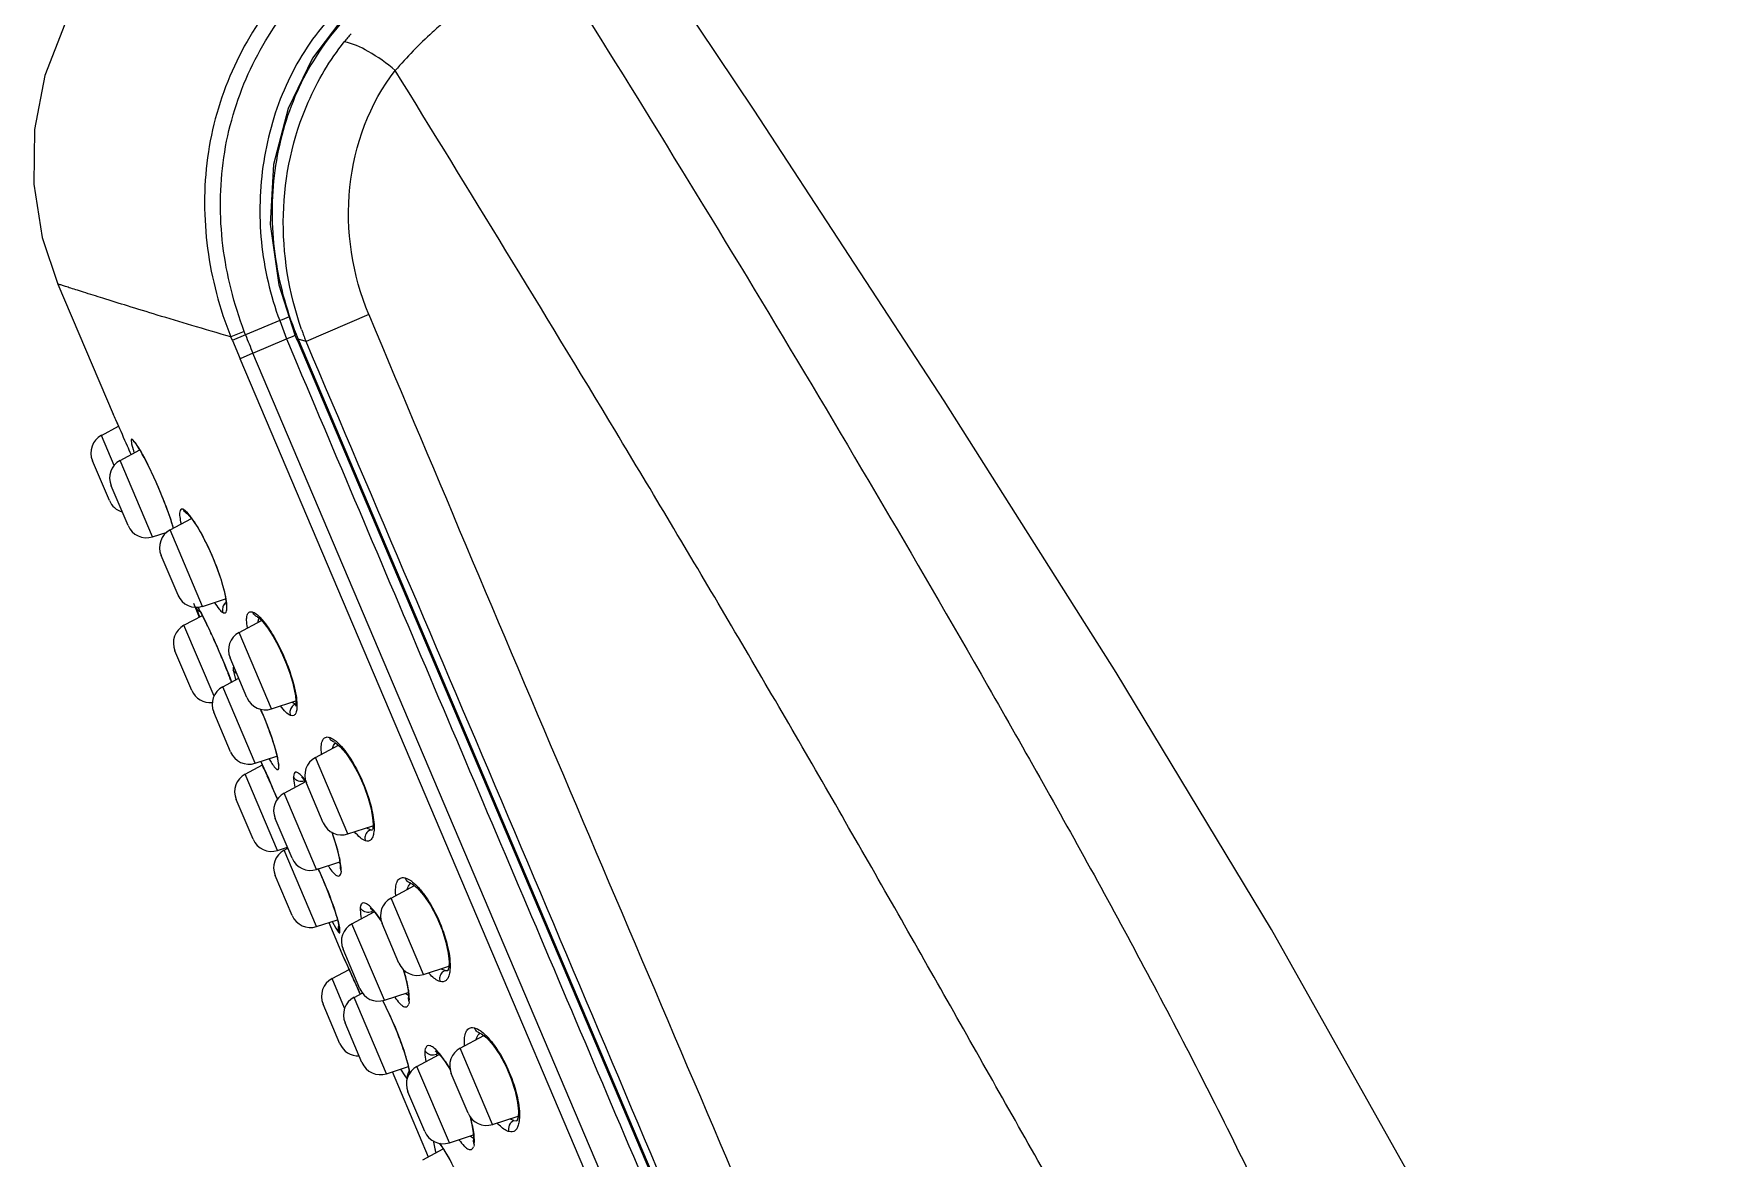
# Model space of a CAD drawing. Header units: millimetres. Extents: x 3350 to 4191, y 133 to 728.
# Drawn here: x 4040.6 to 4099.8, y 642.2 to 681.7 of the extents above; entities that cross this region are included whole.
import ezdxf

# ---------------------------------------------------------------- set-up
doc = ezdxf.new("R2010")
doc.units = ezdxf.units.MM

msp = doc.modelspace()

# ---------------------------------------------------------------- linework, layer by layer
at = {"color": 7, "linetype": 'Continuous'}
for p, q in [((4041.458, 672.884), (4043.395, 668.319)), ((4049.241, 671.602), (4048.039, 671.104)), ((4049.241, 671.602), (4049.477, 670.961)), ((4052.365, 671.812), (4050.163, 670.868)), ((4047.997, 671.216), (4047.524, 671.032)), ((4047.579, 670.9), (4047.524, 671.032)), ((4048.039, 671.104), (4047.578, 670.9)), ((4049.774, 671.1), (4049.818, 671.121)), ((4049.774, 671.1), (4049.845, 670.928)), ((4047.58, 670.901), (4047.853, 670.257)), ((4048.296, 670.461), (4047.855, 670.258)), ((4048.295, 670.464), (4049.477, 670.961)), ((4069.393, 620.77), (4048.296, 670.461)), ((4049.477, 670.961), (4049.545, 670.801)), ((4049.847, 670.929), (4049.866, 670.937)), ((4050.163, 670.867), (4049.889, 670.947)), ((4049.889, 670.946), (4070.991, 621.246)), ((4068.919, 620.647), (4047.855, 670.258)), ((4043.396, 668.319), (4043.413, 668.28)), ((4043.439, 668.225), (4043.396, 668.319)), ((4042.988, 667.578), (4043.588, 667.897)), ((4043.435, 666.524), (4042.988, 667.578)), ((4044.199, 667.284), (4044.091, 667.417)), ((4043.642, 666.699), (4044.332, 667.066)), ((4044.043, 667.285), (4044.097, 667.082)), ((4044.167, 667.31), (4044.166, 667.31)), ((4043.265, 665.291), (4042.672, 666.687)), ((4044.779, 664.02), (4043.642, 666.699)), ((4043.919, 664.412), (4043.327, 665.808)), ((4045.396, 664.259), (4046.148, 664.66)), ((4045.856, 664.984), (4045.866, 664.979)), ((4046.007, 664.856), (4045.861, 664.978)), ((4045.998, 664.826), (4045.996, 664.827)), ((4046.082, 664.769), (4046.007, 664.856)), ((4046.195, 664.618), (4046.082, 664.769)), ((4044.779, 664.02), (4045.293, 664.187)), ((4046.533, 661.58), (4045.396, 664.259)), ((4045.483, 664.401), (4045.507, 664.319)), ((4045.672, 661.972), (4045.08, 663.368)), ((4046.211, 661.687), (4046.418, 661.199)), ((4046.36, 661.451), (4046.316, 661.52)), ((4046.321, 661.507), (4046.429, 661.215)), ((4046.471, 661.368), (4046.366, 661.555)), ((4046.533, 661.58), (4047.344, 661.844)), ((4045.882, 660.914), (4046.527, 661.257)), ((4046.936, 658.43), (4045.882, 660.914)), ((4046.457, 661.381), (4046.36, 661.451)), ((4046.424, 661.451), (4046.455, 661.395)), ((4046.455, 661.395), (4046.491, 661.328)), ((4046.689, 660.937), (4046.471, 661.368)), ((4047.265, 661.357), (4047.255, 661.363)), ((4047.813, 660.664), (4048.604, 661.084)), ((4048.27, 661.388), (4048.298, 661.379)), ((4048.458, 661.211), (4048.457, 661.211)), ((4048.538, 661.203), (4048.682, 661.041)), ((4048.951, 657.985), (4047.813, 660.664)), ((4046.159, 658.627), (4045.566, 660.023)), ((4048.09, 658.377), (4047.498, 659.773)), ((4047.619, 659.485), (4047.605, 659.43)), ((4047.605, 659.43), (4047.607, 659.377)), ((4047.61, 659.348), (4047.689, 659.009)), ((4047.239, 658.758), (4047.802, 659.057)), ((4048.376, 656.079), (4047.239, 658.758)), ((4048.563, 657.976), (4048.573, 657.954)), ((4048.951, 657.985), (4049.807, 658.263)), ((4049.793, 658.147), (4049.679, 658.209)), ((4047.516, 656.471), (4046.924, 657.867)), ((4049.646, 657.746), (4049.619, 657.754)), ((4050.936, 656.995), (4050.982, 656.985)), ((4051.232, 656.835), (4051.408, 656.66)), ((4048.376, 656.079), (4049.145, 656.329)), ((4048.872, 656.225), (4048.939, 656.113)), ((4049.2, 656.093), (4049.166, 656.274)), ((4050.493, 656.275), (4051.306, 656.707)), ((4051.63, 653.596), (4050.493, 656.275)), ((4048.031, 655.698), (4048.631, 656.017)), ((4049.168, 653.019), (4048.031, 655.698)), ((4048.579, 656.133), (4048.573, 656.146)), ((4049.18, 656.145), (4049.184, 656.107)), ((4049.184, 656.107), (4049.184, 656.105)), ((4049.184, 656.105), (4049.185, 656.077)), ((4049.184, 656.105), (4049.209, 656.012)), ((4049.209, 656.012), (4049.203, 656.067)), ((4049.21, 655.927), (4049.209, 656.012)), ((4049.73, 655.675), (4049.722, 655.596)), ((4049.027, 655.124), (4049.159, 654.817)), ((4049.397, 655.029), (4050.153, 655.431)), ((4050.534, 652.35), (4049.397, 655.029)), ((4050.129, 655.463), (4050.127, 655.428)), ((4050.77, 653.988), (4050.178, 655.383)), ((4048.308, 653.411), (4047.715, 654.806)), ((4049.159, 654.819), (4049.119, 654.911)), ((4049.674, 652.742), (4049.082, 654.138)), ((4051.63, 653.596), (4052.509, 653.881)), ((4052.294, 653.344), (4052.25, 653.354)), ((4052.422, 653.743), (4052.296, 653.799)), ((4052.422, 653.743), (4052.326, 653.682)), ((4052.423, 653.743), (4052.494, 653.737)), ((4049.168, 653.019), (4049.512, 653.13)), ((4049.399, 653.026), (4049.526, 653.094)), ((4050.536, 650.347), (4049.399, 653.026)), ((4049.676, 650.739), (4049.084, 652.135)), ((4050.534, 652.35), (4051.35, 652.615)), ((4051.327, 652.599), (4051.358, 652.572)), ((4051.364, 652.494), (4051.365, 652.421)), ((4051.392, 652.404), (4051.375, 652.56)), ((4051.397, 652.29), (4051.385, 652.209)), ((4051.393, 652.286), (4051.393, 652.381)), ((4053.583, 652.067), (4053.642, 652.056)), ((4053.146, 651.347), (4053.968, 651.784)), ((4051.776, 650.446), (4052.555, 650.86)), ((4052.074, 651.007), (4052.087, 651.083)), ((4052.475, 650.868), (4052.363, 650.841)), ((4052.475, 650.868), (4052.47, 650.827)), ((4052.611, 650.824), (4052.499, 650.959)), ((4054.283, 648.668), (4053.146, 651.347)), ((4050.536, 650.347), (4051.272, 650.586)), ((4050.965, 650.486), (4051.483, 649.267)), ((4051.081, 650.521), (4051.209, 650.287)), ((4051.209, 650.287), (4051.306, 650.146)), ((4051.354, 650.252), (4051.304, 650.484)), ((4052.913, 647.767), (4051.776, 650.446)), ((4052.727, 650.662), (4052.611, 650.824)), ((4053.423, 649.06), (4052.83, 650.456)), ((4051.355, 650.137), (4051.354, 650.252)), ((4052.053, 648.159), (4051.461, 649.555)), ((4051.483, 649.266), (4051.488, 649.255)), ((4051.496, 649.238), (4051.486, 649.261)), ((4051.488, 649.255), (4051.677, 648.84)), ((4051.494, 649.243), (4051.498, 649.233)), ((4051.499, 649.231), (4051.496, 649.238)), ((4051.538, 649.147), (4051.503, 649.224)), ((4051.077, 648.521), (4051.678, 648.841)), ((4051.518, 647.482), (4051.077, 648.521)), ((4051.651, 648.9), (4051.808, 648.551)), ((4051.808, 648.551), (4051.999, 648.118)), ((4054.283, 648.668), (4055.173, 648.957)), ((4055.039, 648.806), (4054.908, 648.857)), ((4055.039, 648.806), (4054.945, 648.745)), ((4055.04, 648.806), (4055.123, 648.801)), ((4055.123, 648.801), (4055.138, 648.806)), ((4055.219, 648.935), (4055.21, 648.794)), ((4051.848, 647.865), (4052.13, 648.015)), ((4051.999, 648.118), (4052.06, 647.978)), ((4052.913, 647.767), (4053.75, 648.039)), ((4053.668, 648.003), (4053.76, 647.943)), ((4053.758, 647.922), (4053.754, 647.862)), ((4053.787, 647.845), (4053.778, 647.99)), ((4054.925, 648.408), (4054.867, 648.418)), ((4051.354, 646.234), (4050.761, 647.63)), ((4052.986, 645.186), (4051.848, 647.865)), ((4052.847, 647.754), (4052.882, 647.688)), ((4053.754, 647.862), (4053.754, 647.859)), ((4053.785, 647.712), (4053.768, 647.633)), ((4053.782, 647.707), (4053.788, 647.82)), ((4052.125, 645.578), (4051.533, 646.974)), ((4056.009, 646.806), (4056.073, 646.796)), ((4059.994, 647.026), (4063.003, 639.934)), ((4055.574, 646.087), (4056.401, 646.527)), ((4054.055, 645.442), (4054.84, 645.859)), ((4054.343, 645.999), (4054.358, 646.075)), ((4054.744, 645.86), (4054.632, 645.833)), ((4054.744, 645.86), (4054.738, 645.817)), ((4055.216, 645.353), (4055.063, 645.598)), ((4056.711, 643.408), (4055.574, 646.087)), ((4052.986, 645.186), (4053.755, 645.437)), ((4053.18, 645.269), (4054.452, 642.27)), ((4053.478, 645.344), (4053.624, 645.109)), ((4053.624, 645.109), (4053.716, 644.995)), ((4053.747, 645.219), (4053.717, 645.1)), ((4053.783, 645.274), (4053.747, 645.219)), ((4053.809, 645.2), (4053.786, 645.328)), ((4055.192, 642.763), (4054.055, 645.442)), ((4055.851, 643.8), (4055.259, 645.196)), ((4054.332, 643.155), (4053.739, 644.551)), ((4056.711, 643.408), (4057.604, 643.698)), ((4057.455, 643.542), (4057.322, 643.592)), ((4057.455, 643.542), (4057.542, 643.538)), ((4057.542, 643.537), (4057.568, 643.546)), ((4057.652, 643.681), (4057.641, 643.529)), ((4054.634, 642.832), (4054.637, 642.782)), ((4054.637, 642.782), (4054.682, 642.55)), ((4054.949, 642.611), (4054.855, 642.745)), ((4055.192, 642.763), (4056.035, 643.037)), ((4055.933, 642.995), (4056.043, 642.93)), ((4056.035, 642.862), (4056.033, 642.851)), ((4056.036, 642.865), (4056.035, 642.862)), ((4056.041, 642.93), (4056.036, 642.865)), ((4056.067, 642.707), (4056.049, 642.629)), ((4056.063, 642.704), (4056.072, 642.836)), ((4056.071, 642.848), (4056.065, 642.988)), ((4057.346, 643.143), (4057.284, 643.154)), ((4054.265, 642.171), (4054.98, 642.551))]:
    msp.add_line(p, q, dxfattribs=at)
for points in [[(4099.778, 490.173), (4098.761, 507.005), (4097.957, 522.452), (4097.433, 536.461), (4097.137, 549.289), (4097.013, 561.109), (4097.046, 572.077), (4097.244, 582.324), (4097.62, 591.89), (4098.146, 600.83), (4098.553, 609.242), (4098.057, 617.379), (4096.109, 625.4), (4092.942, 633.415), (4088.862, 641.653), (4084.032, 650.247), (4078.585, 659.257), (4072.552, 668.79), (4065.881, 678.981), (4058.718, 689.68)], [(4046.933, 687.149), (4045.419, 686.291), (4043.946, 685.099), (4042.691, 683.654), (4041.696, 682.002), (4041.005, 680.199), (4040.642, 678.304), (4040.611, 676.391), (4040.91, 674.521), (4041.458, 672.883)], [(4051.311, 682.029), (4050.392, 680.805), (4049.531, 679.044), (4049.025, 677.077), (4048.911, 674.986), (4049.207, 672.86), (4049.774, 671.1)], [(4049.847, 670.929), (4053.367, 662.625), (4059.994, 647.026)], [(4043.458, 668.183), (4043.523, 668.041), (4043.588, 667.897)], [(4044.166, 667.31), (4044.191, 667.28), (4044.232, 667.224), (4044.285, 667.143), (4044.347, 667.041), (4044.417, 666.918), (4044.493, 666.779), (4044.573, 666.627), (4044.654, 666.464), (4044.736, 666.294), (4044.818, 666.119), (4044.898, 665.942), (4044.976, 665.765), (4045.05, 665.588), (4045.121, 665.415), (4045.188, 665.246), (4045.25, 665.084), (4045.307, 664.929), (4045.359, 664.782), (4045.406, 664.645), (4045.447, 664.517), (4045.483, 664.401)], [(4045.998, 664.826), (4046.006, 664.819), (4046.069, 664.756), (4046.156, 664.65), (4046.255, 664.511), (4046.362, 664.345), (4046.471, 664.158), (4046.58, 663.956), (4046.685, 663.746), (4046.786, 663.532), (4046.881, 663.317), (4046.969, 663.104), (4047.049, 662.896), (4047.12, 662.695), (4047.182, 662.505), (4047.235, 662.328), (4047.278, 662.166), (4047.312, 662.021), (4047.337, 661.894), (4047.352, 661.788), (4047.36, 661.705), (4047.361, 661.646), (4047.36, 661.637)], [(4046.365, 661.548), (4046.377, 661.531), (4046.397, 661.496), (4046.424, 661.451)], [(4046.491, 661.328), (4046.531, 661.251), (4046.575, 661.164), (4046.624, 661.067), (4046.675, 660.962), (4046.731, 660.847), (4046.789, 660.724), (4046.85, 660.594), (4046.913, 660.456), (4046.977, 660.312), (4047.043, 660.163), (4047.11, 660.01), (4047.177, 659.853), (4047.243, 659.694), (4047.31, 659.533), (4047.375, 659.372), (4047.438, 659.213), (4047.499, 659.057), (4047.549, 658.923)], [(4048.458, 661.211), (4048.511, 661.175), (4048.649, 661.04), (4048.825, 660.815), (4049.01, 660.527), (4049.185, 660.209), (4049.343, 659.88), (4049.481, 659.552), (4049.596, 659.233), (4049.686, 658.933), (4049.751, 658.665), (4049.79, 658.439), (4049.807, 658.263), (4049.806, 658.144), (4049.797, 658.08), (4049.795, 658.074)], [(4048.573, 657.954), (4048.657, 657.761), (4048.738, 657.563), (4048.817, 657.363), (4048.893, 657.161), (4048.962, 656.962), (4049.025, 656.77), (4049.08, 656.587), (4049.125, 656.417), (4049.159, 656.267), (4049.18, 656.145)], [(4051.165, 656.809), (4051.197, 656.793), (4051.352, 656.669), (4051.567, 656.422), (4051.797, 656.079), (4052.014, 655.677), (4052.201, 655.256), (4052.346, 654.846), (4052.443, 654.476), (4052.497, 654.167), (4052.513, 653.933), (4052.502, 653.78), (4052.497, 653.755)], [(4048.574, 656.143), (4048.68, 655.909), (4048.842, 655.547), (4049.027, 655.124)], [(4050.005, 655.591), (4050.004, 655.592), (4050.025, 655.576), (4050.079, 655.522), (4050.155, 655.432), (4050.169, 655.413)], [(4051.063, 653.662), (4051.137, 653.454), (4051.224, 653.18), (4051.293, 652.92), (4051.341, 652.685), (4051.364, 652.494)], [(4050.592, 652.376), (4050.659, 652.226), (4050.733, 652.056), (4050.803, 651.888), (4050.871, 651.723), (4050.935, 651.563), (4050.994, 651.408), (4051.049, 651.26), (4051.1, 651.12), (4051.145, 650.988), (4051.186, 650.865), (4051.223, 650.752), (4051.254, 650.649), (4051.28, 650.558), (4051.301, 650.478), (4051.317, 650.41), (4051.328, 650.356), (4051.335, 650.316), (4051.338, 650.293), (4051.338, 650.291)], [(4051.365, 652.417), (4051.365, 652.412), (4051.363, 652.393)], [(4053.832, 651.874), (4053.887, 651.849), (4054.064, 651.708), (4054.289, 651.45), (4054.526, 651.095), (4054.749, 650.675), (4054.936, 650.229), (4055.072, 649.796), (4055.151, 649.415), (4055.18, 649.115), (4055.17, 648.914), (4055.144, 648.808), (4055.14, 648.799)], [(4052.408, 650.998), (4052.408, 650.998), (4052.432, 650.982), (4052.49, 650.93), (4052.575, 650.838)], [(4052.575, 650.838), (4052.678, 650.705), (4052.796, 650.535)], [(4053.573, 648.845), (4053.635, 648.64), (4053.705, 648.354), (4053.746, 648.107), (4053.758, 647.922)], [(4052.882, 647.688), (4052.988, 647.476), (4053.091, 647.258), (4053.191, 647.038), (4053.285, 646.818), (4053.373, 646.603), (4053.454, 646.394), (4053.527, 646.195), (4053.591, 646.007), (4053.647, 645.834), (4053.694, 645.676), (4053.732, 645.535), (4053.761, 645.414), (4053.781, 645.314), (4053.792, 645.237), (4053.795, 645.2)], [(4053.754, 647.859), (4053.752, 647.848), (4053.749, 647.834)], [(4056.266, 646.613), (4056.325, 646.586), (4056.506, 646.445), (4056.729, 646.192), (4056.962, 645.848), (4057.18, 645.442), (4057.366, 645.004), (4057.503, 644.57), (4057.584, 644.179), (4057.613, 643.871), (4057.602, 643.664), (4057.573, 643.554), (4057.568, 643.543)], [(4054.694, 645.991), (4054.697, 645.99), (4054.732, 645.966), (4054.802, 645.902), (4054.899, 645.792), (4055.016, 645.639)], [(4055.016, 645.639), (4055.145, 645.445), (4055.227, 645.308)], [(4055.91, 643.704), (4055.985, 643.395), (4056.029, 643.128), (4056.041, 642.93)], [(4057.568, 643.543), (4057.561, 643.529), (4057.563, 643.531)], [(4054.836, 642.745), (4054.849, 642.731), (4054.907, 642.656)], [(4054.907, 642.656), (4054.983, 642.545), (4055.073, 642.402), (4055.17, 642.233), (4055.272, 642.044), (4055.374, 641.842), (4055.475, 641.633), (4055.572, 641.42), (4055.666, 641.208), (4055.753, 640.997), (4055.834, 640.792), (4055.908, 640.595), (4055.974, 640.408)]]:
    msp.add_lwpolyline(points, dxfattribs=at)
for centre, radius, start, end in [((4062.564, 672.536), 14.158, 139.85032, 141.34963), ((4056.721, 652.651), 20.374, 110.54395, 111.53959), ((4033.919, 665.86), 15.062, 20.37366, 20.82803), ((4275.59, 761.739), 244.937, 201.71773, 201.87964), ((3984.381, 825.5), 167.689, 292.84219, 292.95719), ((4061.814, 675.899), 12.912, 201.71536, 202.27371), ((4061.352, 675.71), 12.413, 202.27679, 202.56728), ((4060.671, 675.001), 11.292, 199.16335, 199.80994), ((4060.615, 674.981), 11.233, 199.80967, 200.74634), ((4060.552, 674.957), 11.166, 200.74652, 201.48471), ((4046.777, 678.4), 8.077, 292.48028, 292.6632), ((3982.223, 640.096), 67.369, 24.47906, 24.67838), ((3985.737, 641.712), 63.502, 23.66204, 24.46574), ((4043.316, 666.96), 0.7, 118, 203), ((4043.96, 667.268), 0.2, 48.39195, 49.52784), ((3985.249, 641.504), 64.031, 23.37311, 23.65739), ((4049.129, 668.629), 5.264, 197.09185, 198.3319), ((4043.971, 666.082), 0.7, 118, 203), ((4043.909, 665.564), 0.7, 203, 253.65597), ((4038.603, 662.315), 7.193, 16.08438, 17.59488), ((4046.804, 664.662), 0.671, 178.58068, 180.46669), ((4044.563, 664.686), 0.7, 203, 288), ((4045.724, 663.642), 0.7, 118, 203), ((4046.316, 662.246), 0.7, 203, 288), ((4048.351, 662.185), 2.141, 197.22719, 198.10836), ((4048.575, 662.271), 2.38, 198.38976, 198.70997), ((4047.801, 662.309), 0.668, 225.35923, 227.43764), ((4046.21, 660.296), 0.7, 118, 203), ((4028.716, 652.251), 19.962, 25.14764, 25.79464), ((4047.576, 660.246), 1.357, 44.82745, 47.55989), ((4026.758, 651.332), 22.125, 24.63, 25.14718), ((4024.409, 650.255), 24.709, 23.91051, 24.62856), ((4048.142, 660.046), 0.7, 118, 203), ((4023.141, 649.691), 26.096, 23.41061, 23.91431), ((4021.983, 649.189), 27.359, 22.80811, 23.41128), ((4022.059, 649.221), 27.276, 22.5334, 22.80975), ((4022.426, 649.373), 26.879, 22.27405, 22.53319), ((4023.429, 649.782), 25.796, 21.65061, 22.27824), ((4025.275, 650.516), 23.809, 21.36397, 21.64773), ((4026.437, 650.971), 22.561, 21.05998, 21.36356), ((4048.409, 659.441), 0.805, 184.53774, 186.66381), ((4046.803, 658.901), 0.7, 203, 275.65952), ((4047.568, 658.14), 0.7, 118, 203), ((4027.934, 651.546), 20.957, 20.58507, 21.0632), ((4048.734, 658.65), 0.7, 203, 288), ((4049.859, 658.359), 0.222, 252.72024, 256.21273), ((4050.466, 655.944), 1.175, 49.32638, 52.27055), ((4048.16, 656.744), 0.7, 203, 288), ((4050.822, 655.657), 0.7, 118, 203), ((4048.359, 655.08), 0.7, 118, 203), ((3990.806, 629.84), 63.475, 23.97137, 24.47025), ((3990.948, 629.906), 63.318, 23.26047, 23.96906), ((4047.713, 655.88), 1.502, 7.17043, 8.17622), ((4049.726, 654.412), 0.7, 118, 203), ((4048.278, 654.048), 2.347, 36.81327, 39.4013), ((4051.414, 654.261), 0.7, 203, 288), ((4048.952, 653.684), 0.7, 203, 288), ((4042.695, 650.583), 8.924, 19.81038, 20.14661), ((4049.728, 652.408), 0.7, 118, 203), ((4050.318, 653.016), 0.7, 203, 288), ((4034.72, 645.211), 17.416, 22.67353, 24.30632), ((4050.008, 652.315), 1.387, 2.70891, 3.66194), ((4034.817, 645.251), 17.311, 22.44411, 22.6743), ((4035.789, 645.648), 16.261, 20.89679, 22.46103), ((4036.381, 645.875), 15.627, 20.68426, 20.8926), ((4053.167, 650.991), 1.178, 52.19969, 52.93622), ((4052.891, 650.804), 0.421, 167.87602, 171.26367), ((4052.815, 650.82), 0.343, 164.02333, 167.88527), ((4052.759, 650.836), 0.285, 160.73594, 163.99839), ((4053.474, 650.73), 0.7, 118, 203), ((4050.32, 651.012), 0.7, 203, 288), ((4052.105, 649.828), 0.7, 118, 203), ((4048.934, 648.083), 4.587, 32.38066, 34.21455), ((4051.453, 650.291), 0.204, 223.64907, 225.0908), ((4011.511, 630.712), 44.069, 24.5967, 24.7291), ((4051.405, 647.903), 0.7, 118, 203), ((4001.516, 626.146), 55.057, 24.24744, 24.58772), ((3994.186, 622.846), 63.095, 23.99466, 24.24682), ((3992.503, 622.096), 64.938, 23.85137, 23.99537), ((4054.067, 649.334), 0.7, 203, 288), ((4047.469, 646.903), 6.416, 15.81617, 17.48164), ((4055.101, 649.038), 0.238, 275.28615, 279.27245), ((3990.526, 621.223), 67.099, 23.64984, 23.85049), ((3989.109, 620.601), 68.647, 23.50709, 23.65077), ((4052.697, 648.432), 0.7, 203, 288), ((4052.177, 647.248), 0.7, 118, 203), ((4052.442, 647.816), 1.345, 0.1869, 1.24726), ((4051.998, 646.508), 0.7, 203, 272.37027), ((4055.625, 645.739), 1.158, 53.13658, 53.59286), ((4052.769, 645.852), 0.7, 203, 288), ((4055.158, 645.785), 0.421, 166.45068, 169.82288), ((4055.087, 645.803), 0.348, 162.64751, 166.45832), ((4055.028, 645.821), 0.286, 158.33469, 162.65536), ((4054.999, 645.835), 0.254, 156.58645, 158.69035), ((4055.903, 645.47), 0.7, 118, 203), ((4054.383, 644.824), 0.7, 118, 203), ((4054.009, 645.085), 0.292, 177.05128, 185.53186), ((4056.495, 644.074), 0.7, 203, 288), ((4054.976, 643.428), 0.7, 203, 288), ((4057.517, 643.788), 0.252, 275.77086, 280.19874), ((4057.518, 643.782), 0.246, 280.21111, 282.03444), ((4056.531, 643.679), 1.12, 351.22984, 351.85919), ((4056.494, 643.684), 1.157, 351.85823, 352.30445), ((4051.605, 640.402), 4.008, 31.86295, 33.4496), ((4054.74, 642.84), 1.331, 359.81256, 0.32134), ((4058.465, 643.534), 3.909, 194.58093, 196.4738)]:
    msp.add_arc(centre, radius, start, end, dxfattribs=at)
for points, knots in [([(4057.911, 685.623), (4060.693, 681.201), (4066.189, 672.313), (4072.819, 661.058), (4077.952, 651.957), (4081.027, 646.194), (4083.361, 641.519), (4085.022, 637.971), (4086.618, 634.392), (4087.649, 631.992), (4088.147, 630.785)], [0, 0, 0, 0, 0.250006, 0.500011, 0.625015, 0.750016, 0.812514, 0.875007, 0.93751, 1, 1, 1, 1]), ([(4049.197, 682.975), (4048.535, 682.189), (4047.426, 680.392), (4046.56, 677.331), (4046.576, 674.11), (4047.128, 672.025), (4047.524, 671.032)], [0, 0, 0, 0, 0.244162, 0.493627, 0.746125, 1, 1, 1, 1]), ([(4047.997, 671.216), (4047.629, 672.185), (4047.12, 674.213), (4047.135, 677.334), (4048.002, 680.29), (4049.082, 682.024), (4049.724, 682.785)], [0, 0, 0, 0, 0.254211, 0.506737, 0.756025, 1, 1, 1, 1]), ([(4050.927, 682.131), (4050.327, 681.455), (4049.582, 680.277), (4048.953, 678.553), (4048.547, 676.726), (4048.48, 674.35), (4048.908, 672.488), (4049.241, 671.602)], [0, 0, 0, 0, 0.243432, 0.367477, 0.492714, 0.745372, 1, 1, 1, 1]), ([(4051.361, 681.995), (4050.74, 681.293), (4049.709, 679.662), (4048.936, 676.866), (4048.945, 673.93), (4049.452, 672.025), (4049.818, 671.121)], [0, 0, 0, 0, 0.244087, 0.493126, 0.746029, 1, 1, 1, 1]), ([(4055.029, 682.094), (4054.881, 681.969), (4054.271, 681.429), (4053.701, 680.843), (4053.292, 680.375)], [0, 0, 0, 0, 0.237579, 1, 1, 1, 1]), ([(4053.292, 680.375), (4052.998, 680.628), (4052.438, 681.025), (4051.803, 681.329), (4051.507, 681.378)], [0, 0, 0, 0, 0.564001, 1, 1, 1, 1]), ([(4052.366, 671.812), (4051.784, 673.203), (4051.309, 676.267), (4052.392, 679.223), (4053.292, 680.375)], [0, 0, 0, 0, 0.50755, 1, 1, 1, 1]), ([(4082.999, 628.07), (4082.463, 629.335), (4081.345, 631.783), (4079.582, 635.325), (4077.784, 638.688), (4075.958, 641.935), (4074.136, 645.149), (4071.701, 649.455), (4068.624, 654.849), (4064.869, 661.3), (4059.777, 669.824), (4055.887, 676.163), (4053.295, 680.377)], [0, 0, 0, 0, 0.068499, 0.134086, 0.197167, 0.258574, 0.319766, 0.381334, 0.50512, 0.629294, 0.7534, 1, 1, 1, 1]), ([(4050.005, 671.294), (4049.559, 672.577), (4049.112, 675.312), (4049.699, 678.034), (4050.24, 679.269)], [0, 0, 0, 0, 0.501865, 1, 1, 1, 1]), ([(4047.524, 671.032), (4047.067, 671.165), (4046.205, 671.417), (4044.998, 671.779), (4043.96, 672.098), (4043.097, 672.366), (4042.491, 672.557), (4042.098, 672.681), (4041.876, 672.752), (4041.701, 672.806), (4041.576, 672.848), (4041.5, 672.868), (4041.467, 672.882), (4041.458, 672.883)], [0, 0, 0, 0, 0.225275, 0.424395, 0.596148, 0.739061, 0.851943, 0.896754, 0.933639, 0.962491, 0.983217, 0.99574, 1, 1, 1, 1]), ([(4052.365, 671.812), (4054.778, 666.062), (4059.636, 654.581), (4064.536, 643.118), (4066.967, 637.38)], [0, 0, 0, 0, 0.500193, 1, 1, 1, 1]), ([(4049.545, 670.801), (4051.195, 666.901), (4054.504, 659.103), (4059.475, 647.41), (4064.44, 635.716), (4067.738, 627.914), (4069.41, 624.023)], [0, 0, 0, 0, 0.250007, 0.500014, 0.750017, 1, 1, 1, 1]), ([(4064.783, 636.44), (4062.343, 642.18), (4057.497, 653.667), (4052.609, 665.137), (4050.163, 670.868)], [0, 0, 0, 0, 0.500221, 1, 1, 1, 1]), ([(4044.088, 667.42), (4044.078, 667.429), (4044.062, 667.443), (4044.039, 667.436), (4044.031, 667.42), (4044.029, 667.398), (4044.03, 667.352), (4044.037, 667.313), (4044.043, 667.285)], [0, 0, 0, 0, 0.195577, 0.255852, 0.328229, 0.433836, 0.579728, 1, 1, 1, 1]), ([(4044.167, 667.31), (4044.158, 667.317), (4044.125, 667.349), (4044.1, 667.389), (4044.088, 667.42)], [0, 0, 0, 0, 0.26346, 1, 1, 1, 1]), ([(4045.459, 664.489), (4045.289, 665.027), (4044.978, 665.805), (4044.532, 666.726), (4044.307, 667.129), (4044.199, 667.284)], [0, 0, 0, 0, 0.550524, 0.815651, 1, 1, 1, 1]), ([(4045.851, 664.983), (4045.837, 664.989), (4045.809, 664.998), (4045.748, 664.978), (4045.72, 664.865), (4045.733, 664.699), (4045.76, 664.559), (4045.779, 664.478)], [0, 0, 0, 0, 0.076685, 0.13829, 0.298189, 0.581809, 1, 1, 1, 1]), ([(4045.996, 664.827), (4045.98, 664.836), (4045.922, 664.873), (4045.879, 664.931), (4045.861, 664.978)], [0, 0, 0, 0, 0.266113, 1, 1, 1, 1]), ([(4047.374, 661.747), (4047.344, 661.965), (4047.217, 662.456), (4046.948, 663.207), (4046.602, 663.952), (4046.335, 664.419), (4046.195, 664.618)], [0, 0, 0, 0, 0.21157, 0.484835, 0.766423, 1, 1, 1, 1]), ([(4046.95, 661.714), (4047.002, 661.634), (4047.09, 661.508), (4047.198, 661.39), (4047.25, 661.362)], [0, 0, 0, 0, 0.615405, 1, 1, 1, 1]), ([(4047.261, 661.603), (4047.252, 661.584), (4047.224, 661.506), (4047.229, 661.418), (4047.25, 661.362)], [0, 0, 0, 0, 0.267781, 1, 1, 1, 1]), ([(4047.26, 661.357), (4047.282, 661.347), (4047.343, 661.337), (4047.388, 661.438), (4047.392, 661.57), (4047.383, 661.682), (4047.374, 661.747)], [0, 0, 0, 0, 0.148974, 0.313378, 0.592038, 1, 1, 1, 1]), ([(4048.105, 660.833), (4048.092, 660.918), (4048.076, 661.066), (4048.084, 661.251), (4048.149, 661.387), (4048.235, 661.395), (4048.27, 661.388)], [0, 0, 0, 0, 0.387947, 0.663224, 0.841739, 1, 1, 1, 1]), ([(4048.457, 661.211), (4048.437, 661.219), (4048.366, 661.255), (4048.313, 661.324), (4048.293, 661.378)], [0, 0, 0, 0, 0.26534, 1, 1, 1, 1]), ([(4048.298, 661.379), (4048.313, 661.373), (4048.384, 661.339), (4048.446, 661.29), (4048.492, 661.248)], [0, 0, 0, 0, 0.207423, 1, 1, 1, 1]), ([(4048.478, 661.018), (4048.479, 661.033), (4048.487, 661.085), (4048.502, 661.136), (4048.521, 661.168)], [0, 0, 0, 0, 0.288905, 1, 1, 1, 1]), ([(4048.682, 661.041), (4048.834, 660.854), (4049.117, 660.403), (4049.468, 659.67), (4049.723, 658.92), (4049.827, 658.424), (4049.841, 658.203)], [0, 0, 0, 0, 0.23315, 0.512827, 0.785349, 1, 1, 1, 1]), ([(4047.725, 659.226), (4047.712, 659.233), (4047.665, 659.264), (4047.628, 659.31), (4047.61, 659.348)], [0, 0, 0, 0, 0.269363, 1, 1, 1, 1]), ([(4049.166, 656.274), (4049.109, 656.534), (4048.926, 657.11), (4048.703, 657.67), (4048.567, 657.977)], [0, 0, 0, 0, 0.441686, 1, 1, 1, 1]), ([(4049.619, 657.754), (4049.558, 657.78), (4049.429, 657.884), (4049.326, 658.009), (4049.269, 658.087)], [0, 0, 0, 0, 0.402666, 1, 1, 1, 1]), ([(4049.626, 657.992), (4049.617, 657.973), (4049.589, 657.896), (4049.593, 657.808), (4049.614, 657.752)], [0, 0, 0, 0, 0.2675, 1, 1, 1, 1]), ([(4049.793, 658.147), (4049.776, 658.14), (4049.707, 658.107), (4049.652, 658.045), (4049.626, 657.992)], [0, 0, 0, 0, 0.232002, 1, 1, 1, 1]), ([(4049.841, 658.203), (4049.846, 658.131), (4049.847, 658.008), (4049.821, 657.852), (4049.752, 657.744), (4049.677, 657.738), (4049.646, 657.746)], [0, 0, 0, 0, 0.377037, 0.649076, 0.833988, 1, 1, 1, 1]), ([(4050.708, 656.402), (4050.698, 656.491), (4050.69, 656.645), (4050.717, 656.843), (4050.802, 656.984), (4050.898, 657), (4050.939, 656.996)], [0, 0, 0, 0, 0.368019, 0.637716, 0.827411, 1, 1, 1, 1]), ([(4051.162, 656.81), (4051.119, 656.823), (4051.042, 656.869), (4050.996, 656.946), (4050.982, 656.985)], [0, 0, 0, 0, 0.517894, 1, 1, 1, 1]), ([(4050.985, 656.986), (4051.001, 656.981), (4051.073, 656.953), (4051.138, 656.91), (4051.185, 656.874)], [0, 0, 0, 0, 0.216423, 1, 1, 1, 1]), ([(4051.098, 656.599), (4051.103, 656.62), (4051.12, 656.692), (4051.156, 656.762), (4051.195, 656.797)], [0, 0, 0, 0, 0.293257, 1, 1, 1, 1]), ([(4051.408, 656.66), (4051.567, 656.48), (4051.863, 656.04), (4052.217, 655.315), (4052.462, 654.565), (4052.548, 654.066), (4052.551, 653.844)], [0, 0, 0, 0, 0.233537, 0.512116, 0.783814, 1, 1, 1, 1]), ([(4048.939, 656.113), (4048.972, 656.059), (4049.02, 655.987), (4049.086, 655.907), (4049.124, 655.873), (4049.156, 655.853), (4049.203, 655.862), (4049.208, 655.903), (4049.21, 655.927)], [0, 0, 0, 0, 0.43439, 0.590232, 0.70531, 0.783553, 0.839229, 1, 1, 1, 1]), ([(4049.722, 655.596), (4049.722, 655.573), (4049.727, 655.453), (4049.75, 655.335), (4049.771, 655.241)], [0, 0, 0, 0, 0.197375, 1, 1, 1, 1]), ([(4049.901, 655.448), (4049.881, 655.455), (4049.808, 655.485), (4049.748, 655.545), (4049.722, 655.596)], [0, 0, 0, 0, 0.271103, 1, 1, 1, 1]), ([(4050.092, 655.538), (4050.05, 655.589), (4049.99, 655.656), (4049.904, 655.725), (4049.854, 655.754), (4049.808, 655.767), (4049.751, 655.751), (4049.735, 655.704), (4049.73, 655.675)], [0, 0, 0, 0, 0.397665, 0.545921, 0.661959, 0.74996, 0.822133, 1, 1, 1, 1]), ([(4050.129, 655.463), (4050.112, 655.456), (4050.04, 655.43), (4049.957, 655.431), (4049.901, 655.448)], [0, 0, 0, 0, 0.233338, 1, 1, 1, 1]), ([(4052.551, 653.844), (4052.552, 653.769), (4052.545, 653.637), (4052.502, 653.469), (4052.416, 653.354), (4052.331, 653.34), (4052.294, 653.344)], [0, 0, 0, 0, 0.357708, 0.625746, 0.821958, 1, 1, 1, 1]), ([(4051.375, 652.56), (4051.352, 652.718), (4051.271, 653.072), (4051.159, 653.417), (4051.091, 653.607)], [0, 0, 0, 0, 0.443012, 1, 1, 1, 1]), ([(4052.25, 653.354), (4052.184, 653.376), (4052.042, 653.471), (4051.929, 653.595), (4051.866, 653.67)], [0, 0, 0, 0, 0.413911, 1, 1, 1, 1]), ([(4052.326, 653.682), (4052.282, 653.64), (4052.22, 653.531), (4052.227, 653.406), (4052.246, 653.352)], [0, 0, 0, 0, 0.516469, 1, 1, 1, 1]), ([(4050.948, 652.47), (4050.966, 652.443), (4051.028, 652.352), (4051.095, 652.264), (4051.149, 652.209)], [0, 0, 0, 0, 0.293838, 1, 1, 1, 1]), ([(4051.149, 652.209), (4051.175, 652.184), (4051.218, 652.145), (4051.293, 652.107), (4051.362, 652.137), (4051.376, 652.181), (4051.382, 652.204)], [0, 0, 0, 0, 0.350553, 0.582411, 0.760925, 1, 1, 1, 1]), ([(4051.365, 652.417), (4051.365, 652.405), (4051.365, 652.36), (4051.378, 652.315), (4051.393, 652.286)], [0, 0, 0, 0, 0.263365, 1, 1, 1, 1]), ([(4053.311, 651.448), (4053.303, 651.539), (4053.3, 651.698), (4053.338, 651.904), (4053.435, 652.047), (4053.537, 652.069), (4053.583, 652.067)], [0, 0, 0, 0, 0.357243, 0.624184, 0.819843, 1, 1, 1, 1]), ([(4053.827, 651.876), (4053.783, 651.887), (4053.702, 651.935), (4053.654, 652.014), (4053.641, 652.054)], [0, 0, 0, 0, 0.516664, 1, 1, 1, 1]), ([(4053.642, 652.056), (4053.661, 652.051), (4053.745, 652.02), (4053.822, 651.972), (4053.877, 651.93)], [0, 0, 0, 0, 0.217151, 1, 1, 1, 1]), ([(4053.712, 651.65), (4053.718, 651.674), (4053.743, 651.757), (4053.792, 651.836), (4053.842, 651.872)], [0, 0, 0, 0, 0.291899, 1, 1, 1, 1]), ([(4053.889, 651.921), (4053.972, 651.857), (4054.14, 651.691), (4054.472, 651.261), (4054.835, 650.593), (4055.128, 649.76), (4055.224, 649.189), (4055.219, 648.935)], [0, 0, 0, 0, 0.093983, 0.209965, 0.487183, 0.771808, 1, 1, 1, 1]), ([(4051.304, 650.484), (4051.287, 650.546), (4051.198, 650.854), (4051.091, 651.156), (4051.001, 651.395)], [0, 0, 0, 0, 0.202063, 1, 1, 1, 1]), ([(4052.07, 651.002), (4052.068, 650.978), (4052.063, 650.853), (4052.082, 650.73), (4052.1, 650.632)], [0, 0, 0, 0, 0.197742, 1, 1, 1, 1]), ([(4052.363, 650.841), (4052.302, 650.838), (4052.182, 650.865), (4052.095, 650.953), (4052.07, 651.002)], [0, 0, 0, 0, 0.523798, 1, 1, 1, 1]), ([(4052.499, 650.959), (4052.453, 651.011), (4052.386, 651.079), (4052.29, 651.146), (4052.221, 651.181), (4052.122, 651.181), (4052.092, 651.111), (4052.083, 651.078)], [0, 0, 0, 0, 0.382038, 0.527252, 0.643873, 0.811472, 1, 1, 1, 1]), ([(4051.321, 650.39), (4051.31, 650.37), (4051.28, 650.291), (4051.286, 650.199), (4051.309, 650.142)], [0, 0, 0, 0, 0.267852, 1, 1, 1, 1]), ([(4051.309, 650.142), (4051.317, 650.134), (4051.333, 650.117), (4051.353, 650.131), (4051.355, 650.137)], [0, 0, 0, 0, 0.610852, 1, 1, 1, 1]), ([(4053.778, 647.99), (4053.773, 648.038), (4053.743, 648.262), (4053.69, 648.482), (4053.642, 648.652)], [0, 0, 0, 0, 0.214754, 1, 1, 1, 1]), ([(4054.867, 648.418), (4054.836, 648.428), (4054.679, 648.497), (4054.555, 648.622), (4054.465, 648.725)], [0, 0, 0, 0, 0.194117, 1, 1, 1, 1]), ([(4054.945, 648.745), (4054.901, 648.703), (4054.841, 648.594), (4054.847, 648.47), (4054.865, 648.416)], [0, 0, 0, 0, 0.51574, 1, 1, 1, 1]), ([(4055.21, 648.794), (4055.204, 648.736), (4055.184, 648.633), (4055.126, 648.502), (4055.036, 648.419), (4054.96, 648.406), (4054.925, 648.408)], [0, 0, 0, 0, 0.330881, 0.590377, 0.79937, 1, 1, 1, 1]), ([(4053.786, 645.328), (4053.752, 645.495), (4053.645, 645.873), (4053.358, 646.69), (4053.075, 647.326), (4052.857, 647.746)], [0, 0, 0, 0, 0.197627, 0.45306, 1, 1, 1, 1]), ([(4053.275, 647.869), (4053.328, 647.796), (4053.403, 647.697), (4053.515, 647.593), (4053.592, 647.538), (4053.708, 647.515), (4053.753, 647.592), (4053.765, 647.628)], [0, 0, 0, 0, 0.401389, 0.552462, 0.67095, 0.831629, 1, 1, 1, 1]), ([(4053.754, 647.859), (4053.752, 647.845), (4053.75, 647.793), (4053.764, 647.741), (4053.782, 647.707)], [0, 0, 0, 0, 0.264495, 1, 1, 1, 1]), ([(4055.723, 646.18), (4055.717, 646.271), (4055.715, 646.431), (4055.757, 646.64), (4055.858, 646.784), (4055.962, 646.808), (4056.009, 646.806)], [0, 0, 0, 0, 0.353847, 0.62, 0.817552, 1, 1, 1, 1]), ([(4056.261, 646.614), (4056.216, 646.625), (4056.134, 646.673), (4056.086, 646.753), (4056.072, 646.794)], [0, 0, 0, 0, 0.516222, 1, 1, 1, 1]), ([(4056.073, 646.796), (4056.092, 646.79), (4056.177, 646.761), (4056.256, 646.713), (4056.312, 646.671)], [0, 0, 0, 0, 0.21834, 1, 1, 1, 1]), ([(4054.786, 645.959), (4054.739, 646.01), (4054.67, 646.078), (4054.571, 646.143), (4054.499, 646.177), (4054.397, 646.175), (4054.364, 646.104), (4054.354, 646.07)], [0, 0, 0, 0, 0.376483, 0.520476, 0.637066, 0.808336, 1, 1, 1, 1]), ([(4056.128, 646.383), (4056.135, 646.409), (4056.162, 646.495), (4056.217, 646.577), (4056.27, 646.613)], [0, 0, 0, 0, 0.290981, 1, 1, 1, 1]), ([(4056.32, 646.666), (4056.404, 646.603), (4056.573, 646.44), (4056.909, 646.012), (4057.275, 645.345), (4057.567, 644.511), (4057.659, 643.937), (4057.652, 643.681)], [0, 0, 0, 0, 0.09385, 0.209539, 0.486315, 0.771044, 1, 1, 1, 1]), ([(4054.339, 645.994), (4054.336, 645.97), (4054.329, 645.844), (4054.346, 645.719), (4054.364, 645.62)], [0, 0, 0, 0, 0.198322, 1, 1, 1, 1]), ([(4054.632, 645.833), (4054.571, 645.83), (4054.451, 645.857), (4054.365, 645.945), (4054.339, 645.994)], [0, 0, 0, 0, 0.523541, 1, 1, 1, 1]), ([(4055.063, 645.598), (4055.039, 645.633), (4054.953, 645.758), (4054.86, 645.879), (4054.786, 645.959)], [0, 0, 0, 0, 0.279541, 1, 1, 1, 1]), ([(4056.065, 642.988), (4056.06, 643.037), (4056.032, 643.267), (4055.979, 643.494), (4055.93, 643.669)], [0, 0, 0, 0, 0.214416, 1, 1, 1, 1]), ([(4057.284, 643.154), (4057.251, 643.163), (4057.092, 643.231), (4056.965, 643.355), (4056.874, 643.459)], [0, 0, 0, 0, 0.195538, 1, 1, 1, 1]), ([(4057.455, 643.542), (4057.385, 643.514), (4057.264, 643.394), (4057.256, 643.225), (4057.281, 643.152)], [0, 0, 0, 0, 0.495783, 1, 1, 1, 1]), ([(4057.638, 643.508), (4057.629, 643.454), (4057.607, 643.356), (4057.545, 643.233), (4057.455, 643.155), (4057.381, 643.142), (4057.346, 643.143)], [0, 0, 0, 0, 0.323876, 0.581762, 0.794319, 1, 1, 1, 1]), ([(4055.536, 642.859), (4055.59, 642.786), (4055.668, 642.686), (4055.783, 642.583), (4055.864, 642.528), (4055.984, 642.508), (4056.031, 642.588), (4056.044, 642.626)], [0, 0, 0, 0, 0.395824, 0.545443, 0.663652, 0.826963, 1, 1, 1, 1]), ([(4056.035, 642.862), (4056.033, 642.848), (4056.029, 642.794), (4056.044, 642.74), (4056.063, 642.704)], [0, 0, 0, 0, 0.264672, 1, 1, 1, 1]), ([(4055.987, 640.382), (4055.851, 640.778), (4055.554, 641.504), (4055.202, 642.208), (4055.009, 642.518)], [0, 0, 0, 0, 0.533584, 1, 1, 1, 1])]:
    msp.add_open_spline(points, degree=3, knots=knots, dxfattribs=at)
for points in [[(4050.24, 679.269), (4050.57, 680.02), (4050.995, 680.737), (4051.507, 681.378)], [(4047.356, 661.717), (4047.317, 661.688), (4047.283, 661.648), (4047.261, 661.603)], [(4051.486, 649.261), (4051.485, 649.263), (4051.484, 649.265), (4051.483, 649.266)], [(4051.498, 649.233), (4051.499, 649.232), (4051.5, 649.23), (4051.501, 649.228)]]:
    msp.add_open_spline(points, degree=3, dxfattribs=at)

doc.saveas('drawing.dxf')
